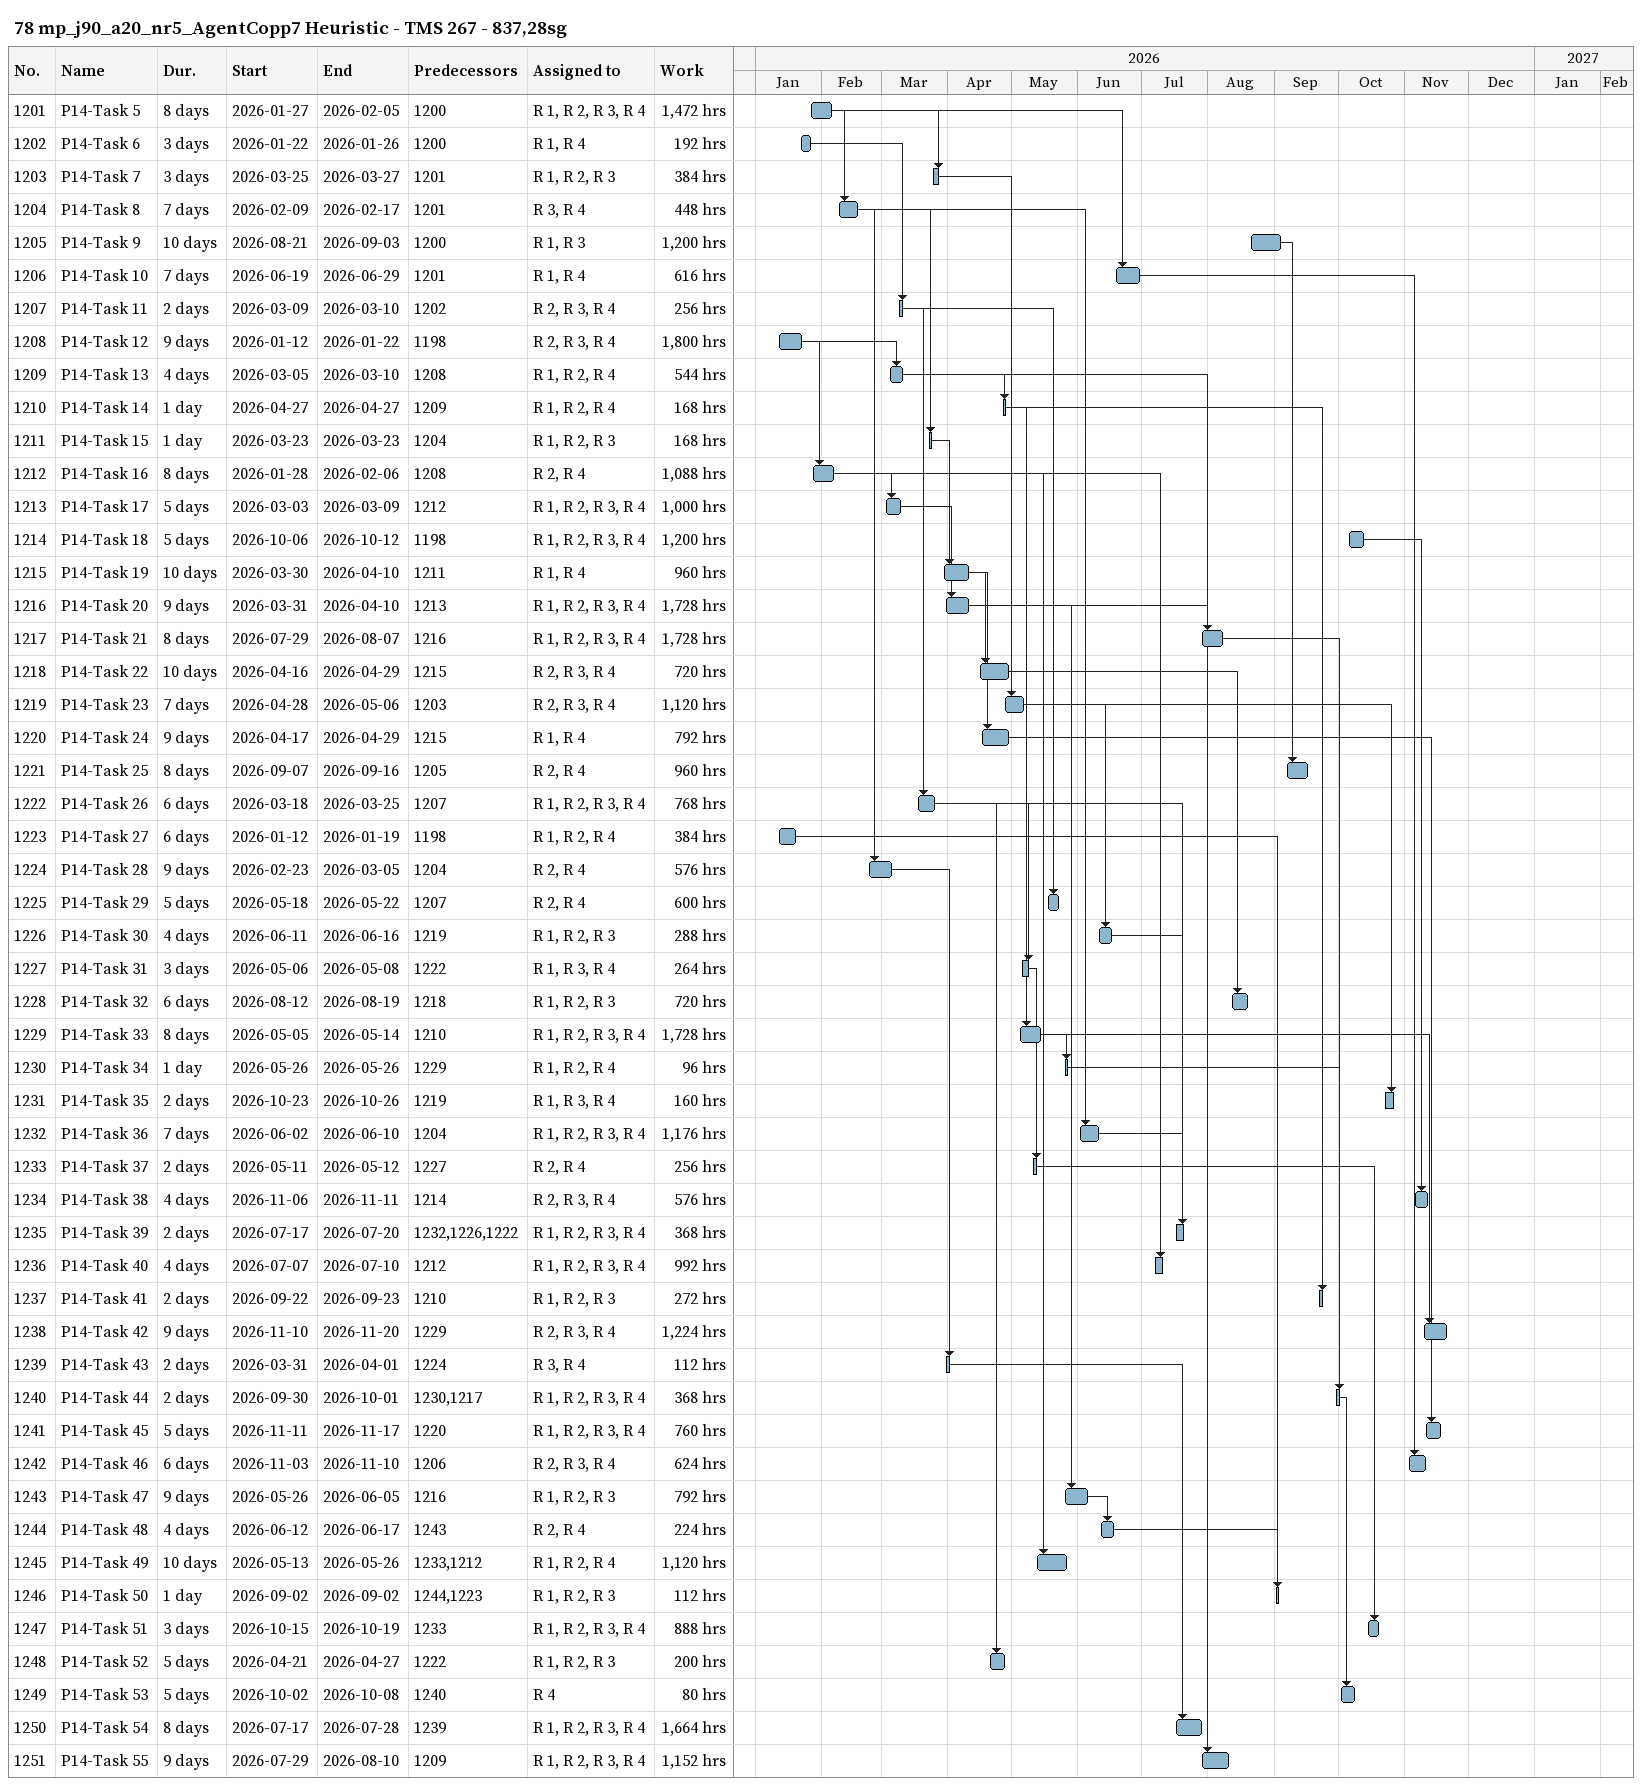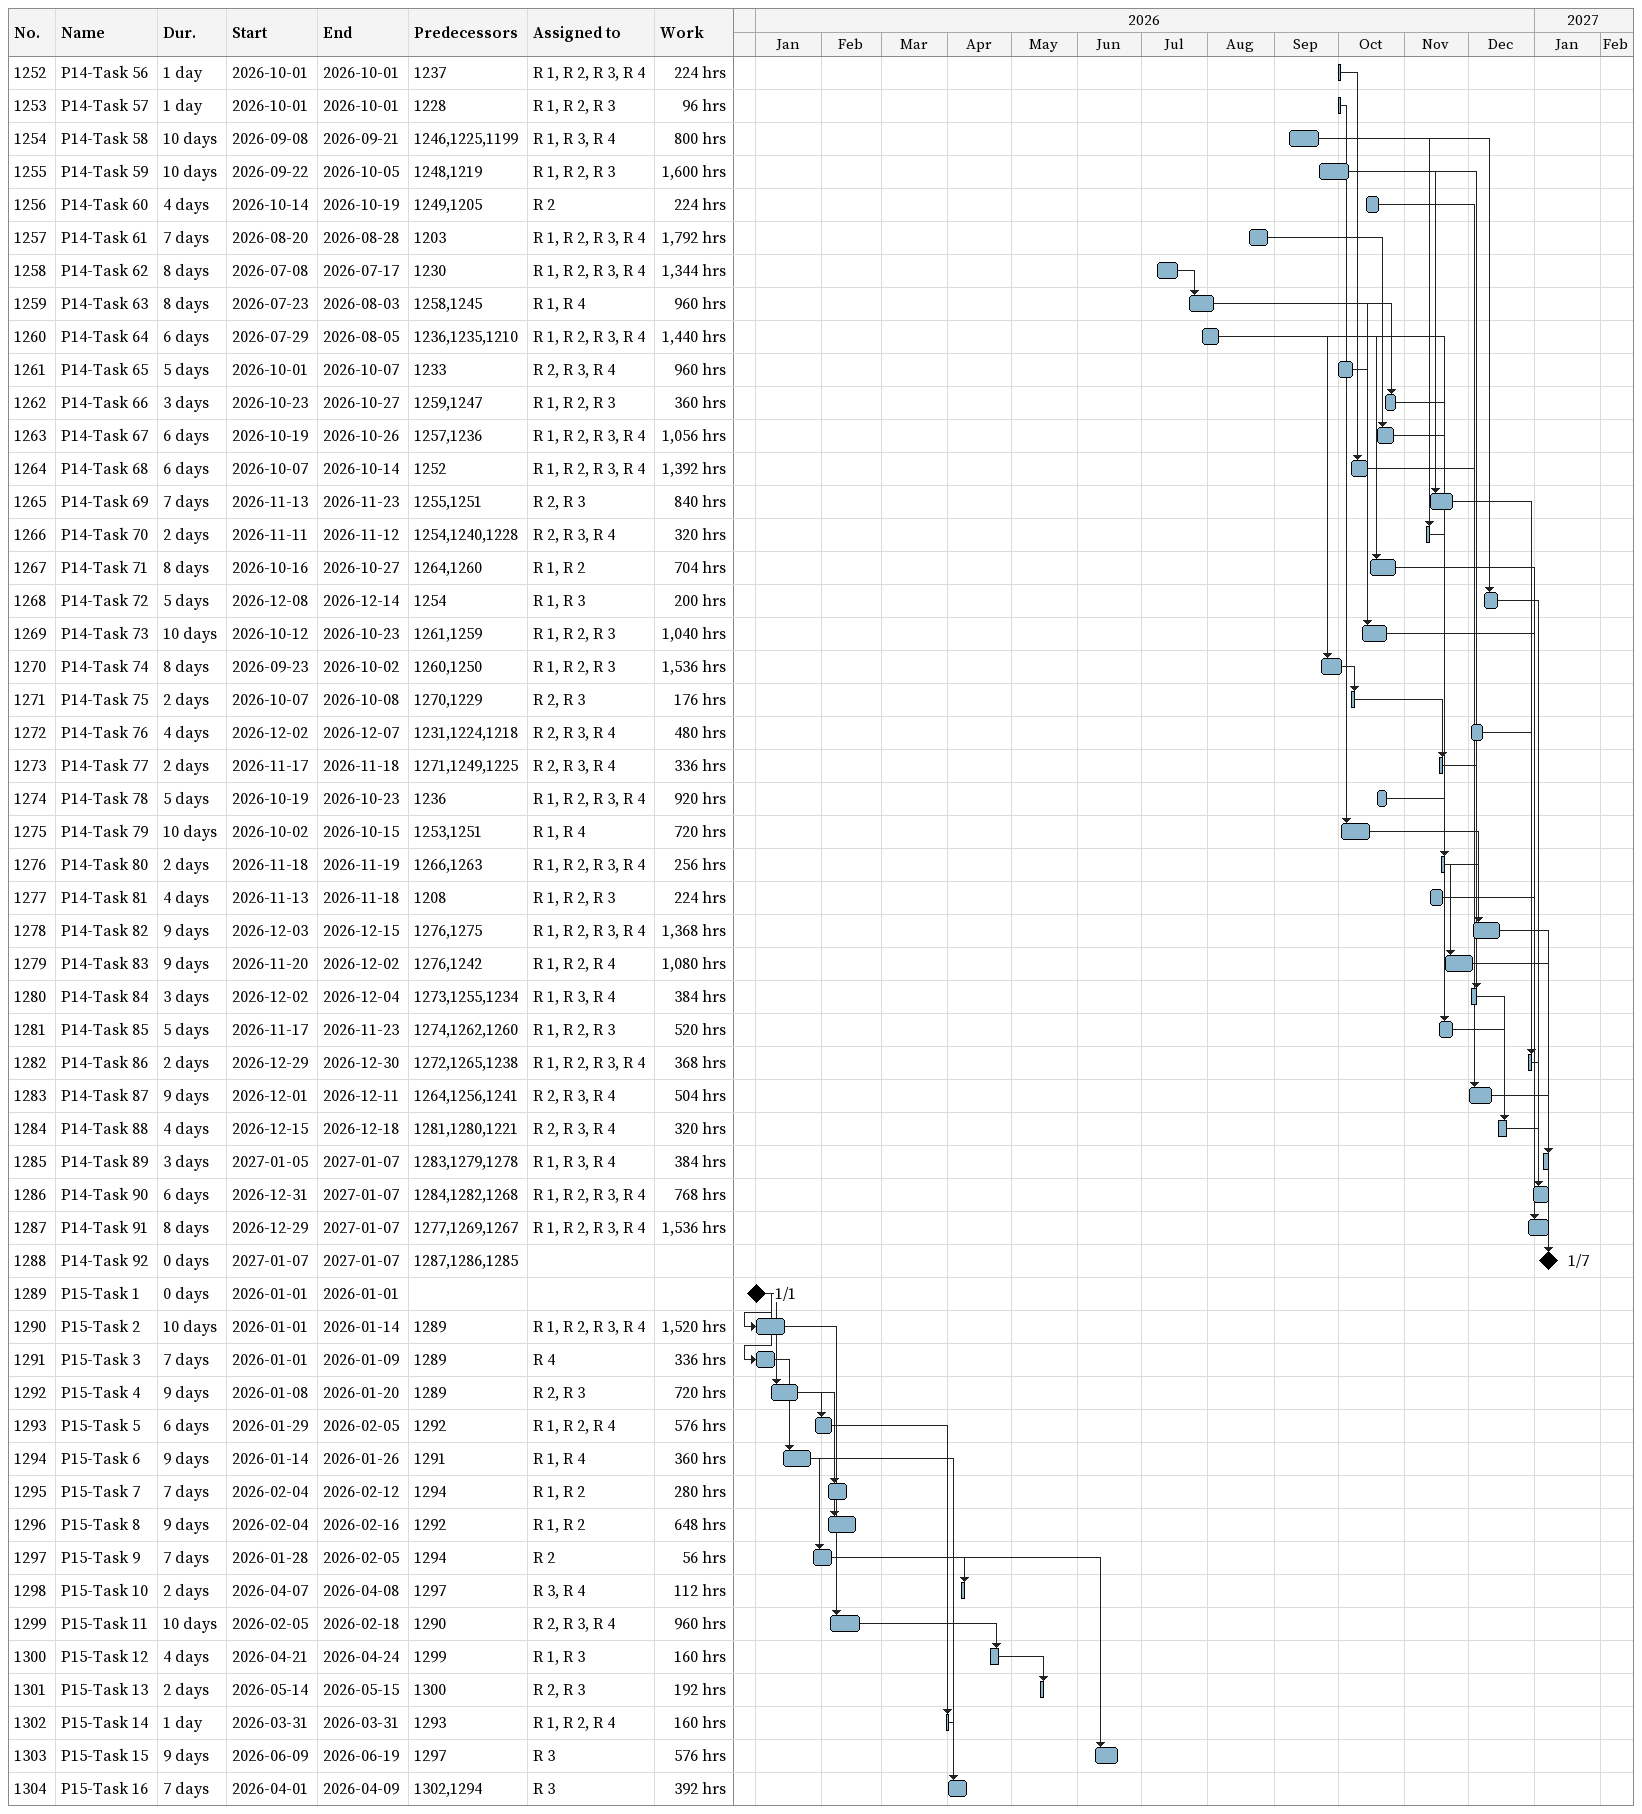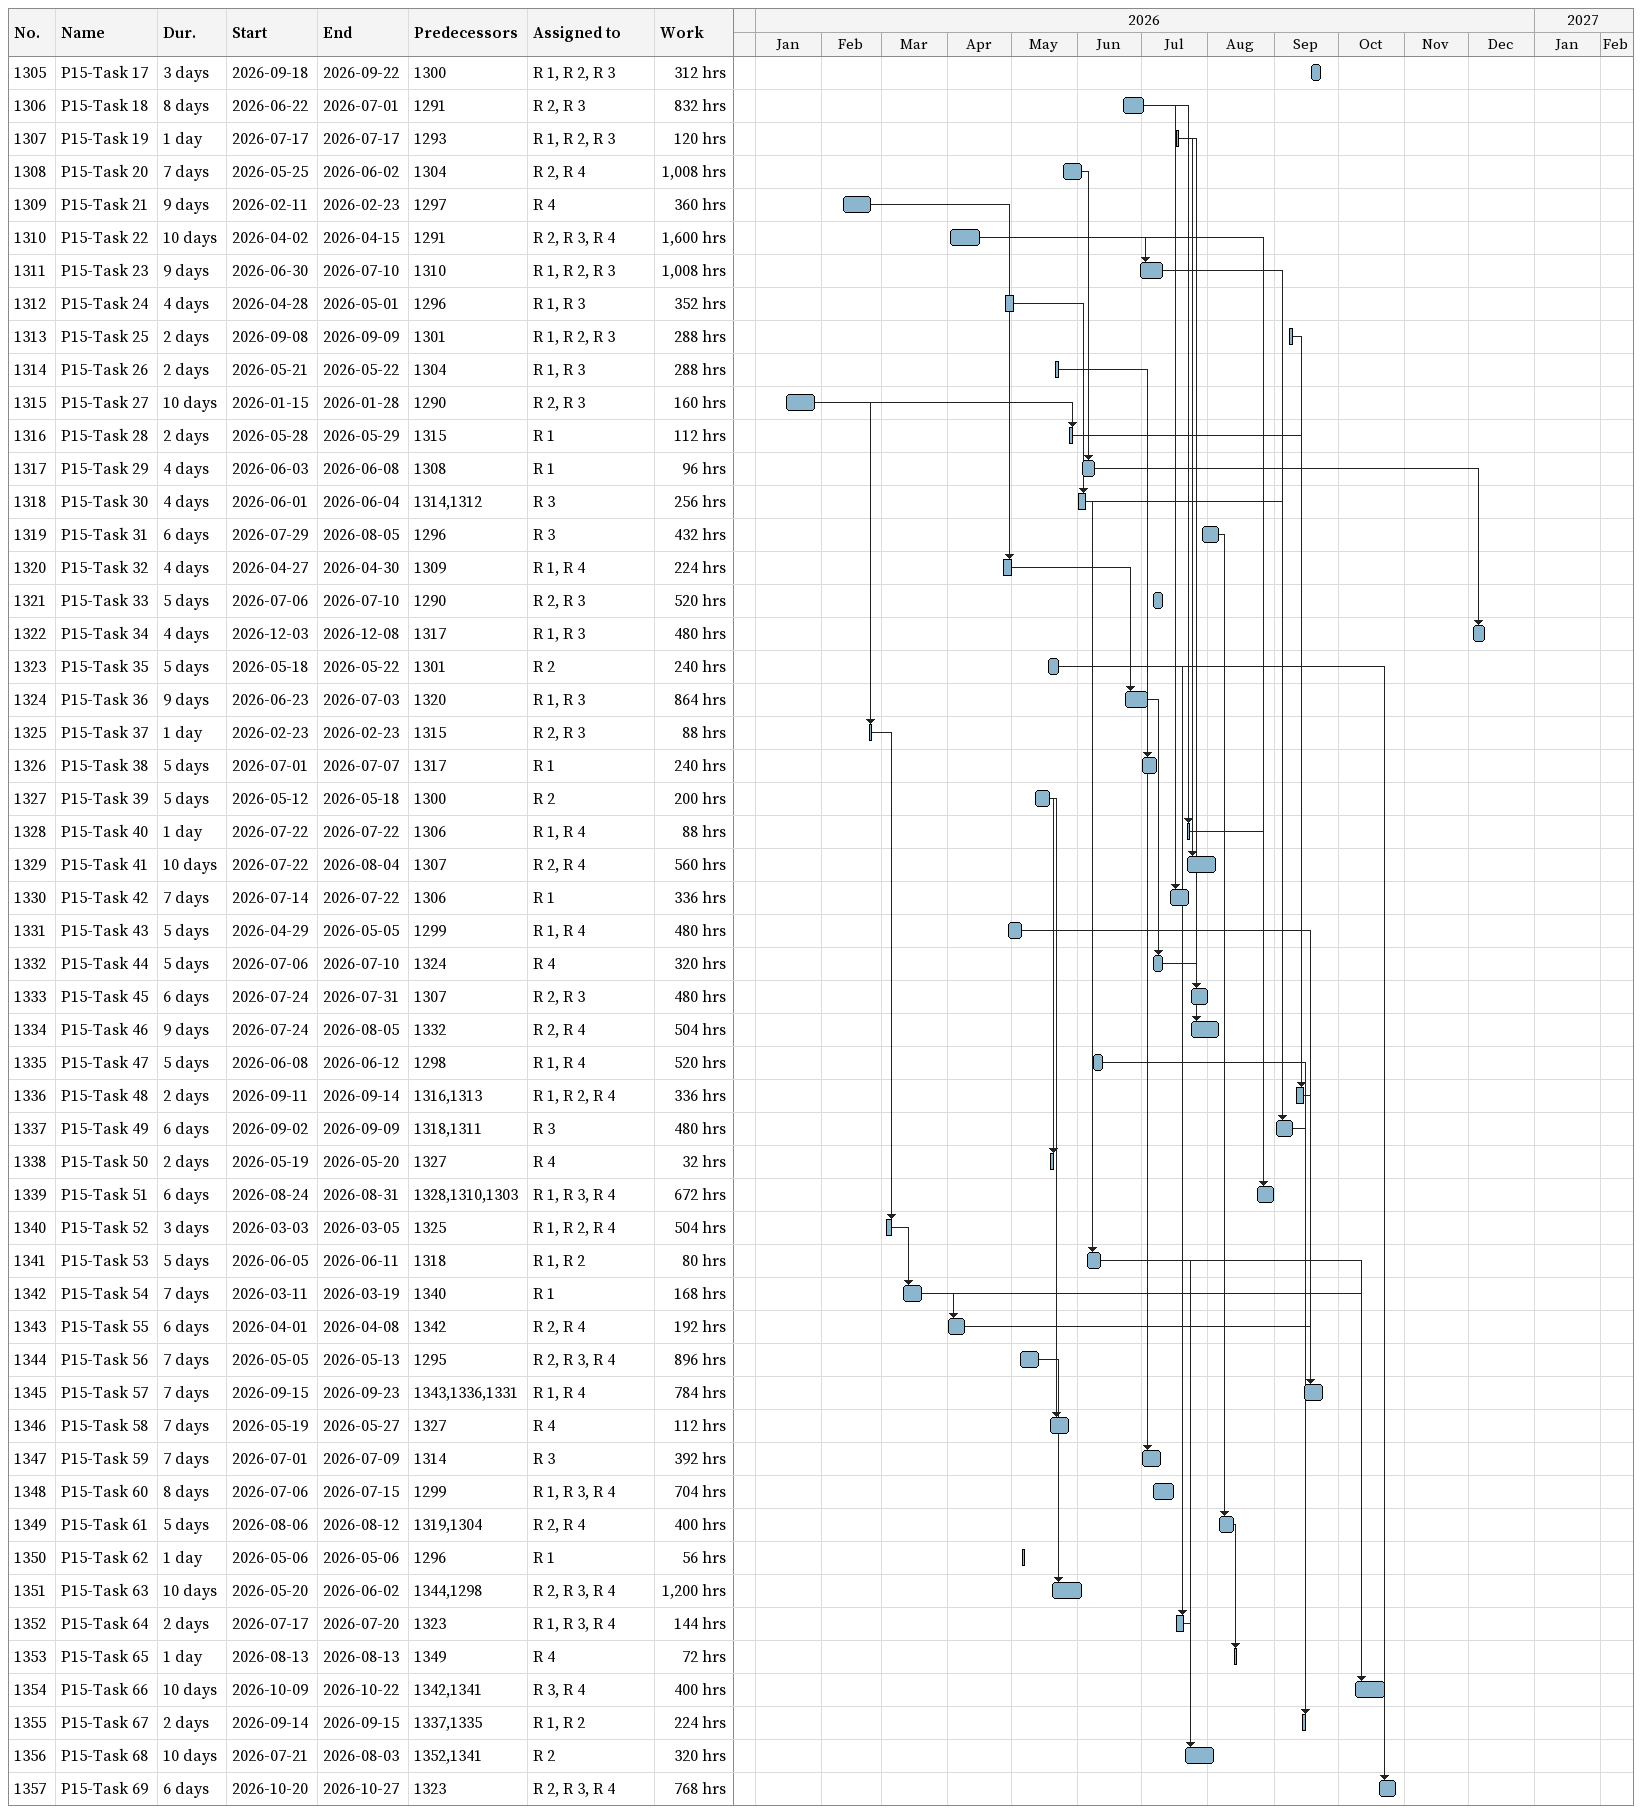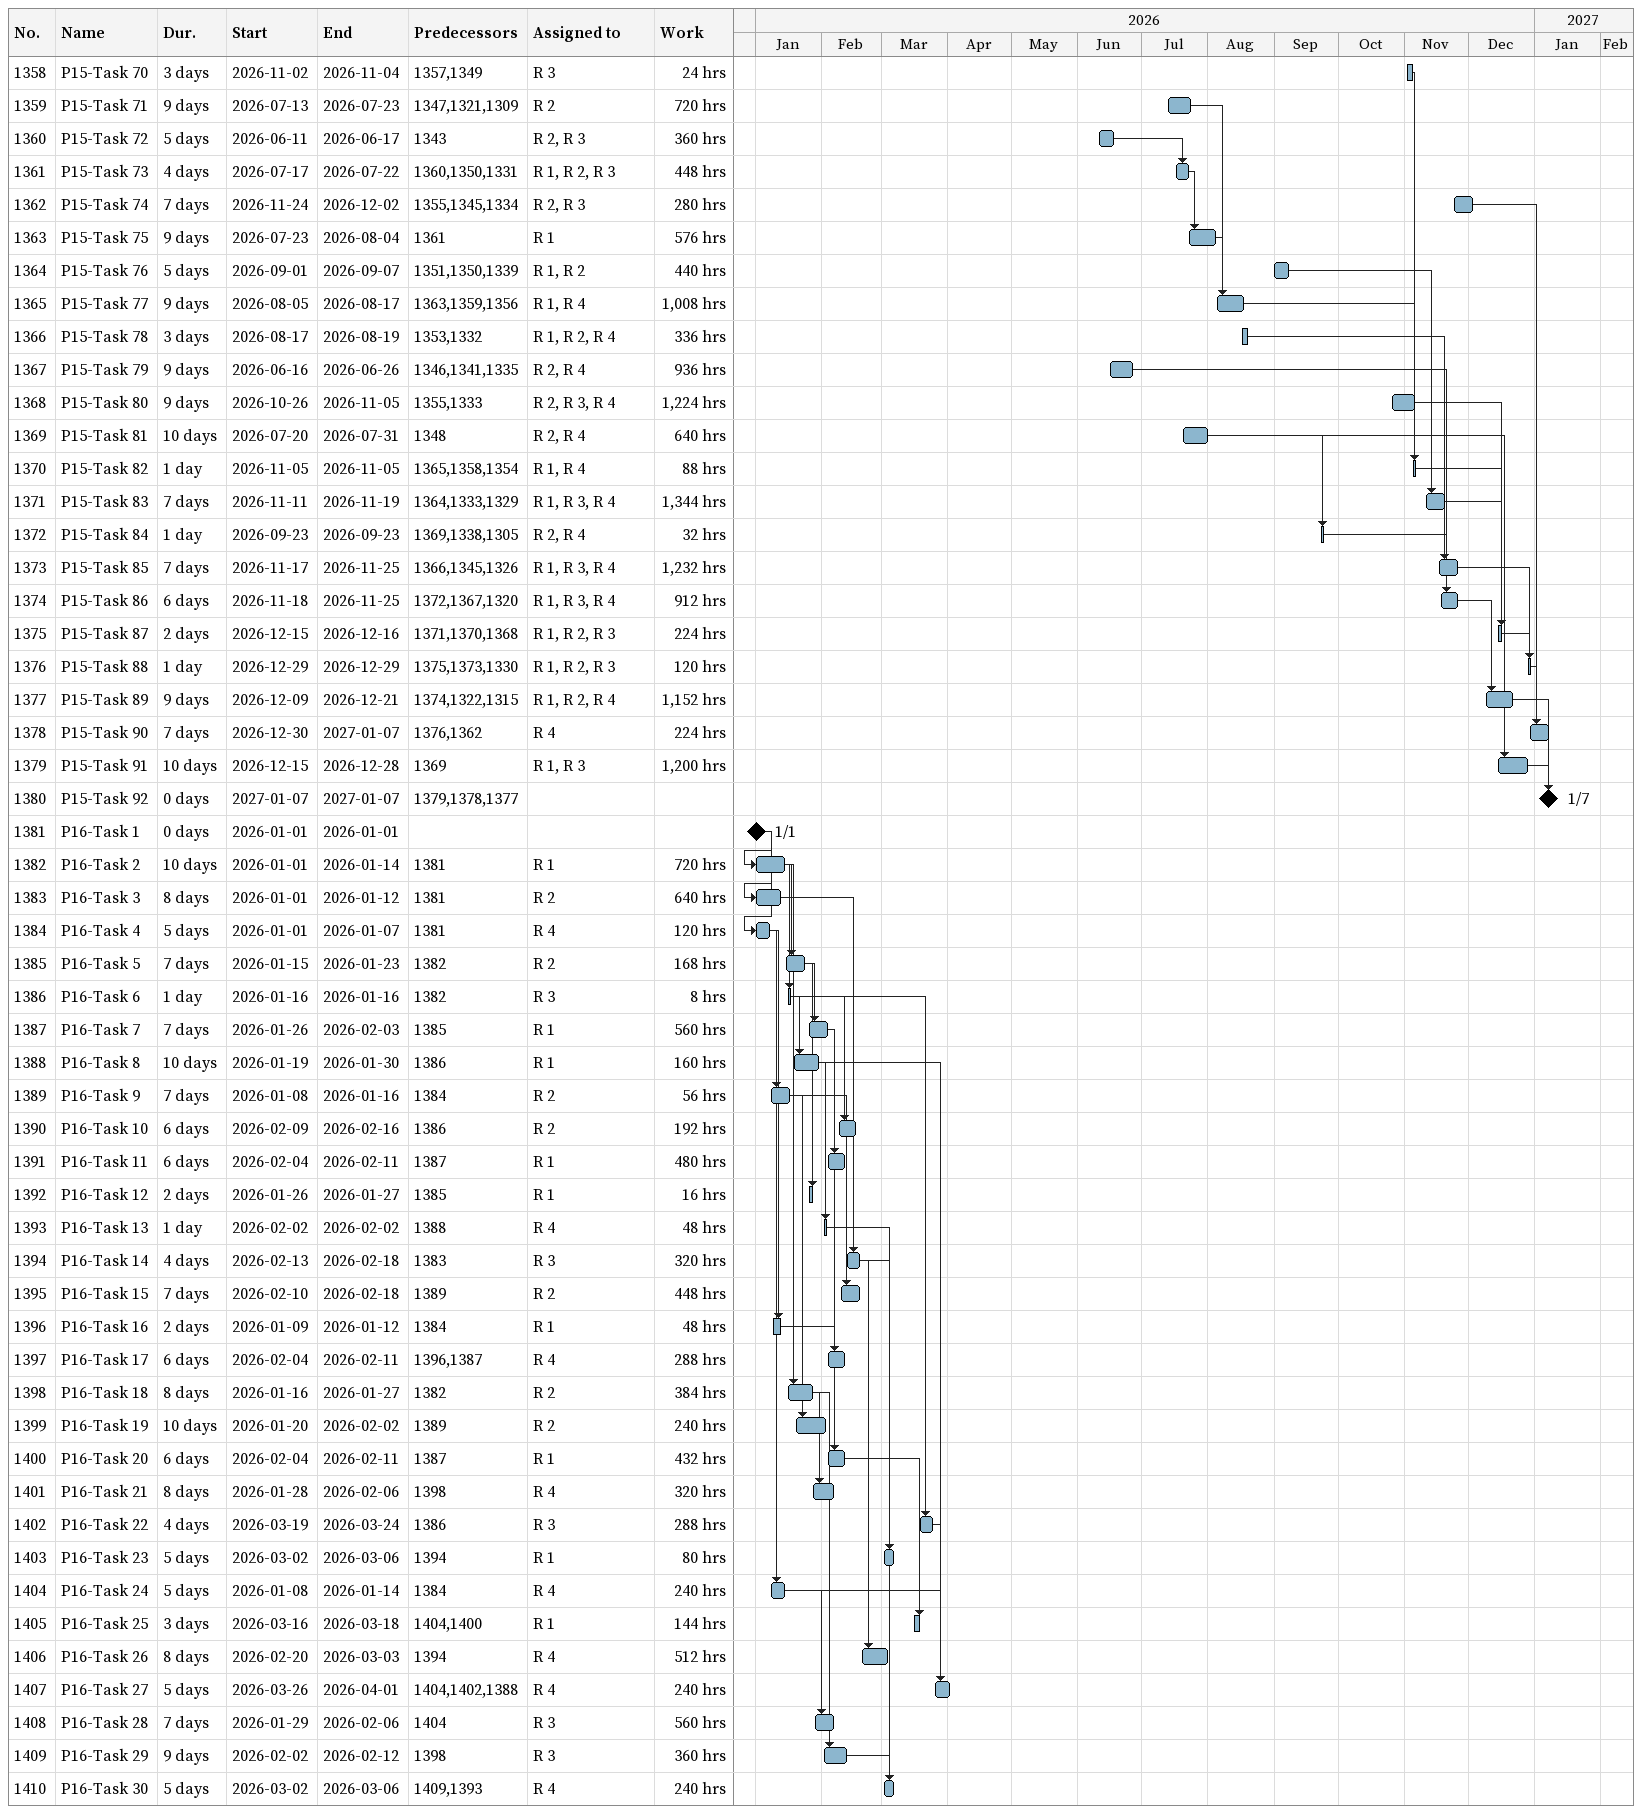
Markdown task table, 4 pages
78 mp_j90_a20_nr5_AgentCopp7 Heuristic - TMS 267 - 837,28sg

| ID | Task | Duration | Start | Finish | Predecessors | Resources | Work (h) |
|---|---|---|---|---|---|---|---|
| 1201 | P14-Task 5 | 8d | 2026-01-27 | 2026-02-05 | 1200 | R 1, R 2, R 3, R 4 | 1472 |
| 1202 | P14-Task 6 | 3d | 2026-01-22 | 2026-01-26 | 1200 | R 1, R 4 | 192 |
| 1203 | P14-Task 7 | 3d | 2026-03-25 | 2026-03-27 | 1201 | R 1, R 2, R 3 | 384 |
| 1204 | P14-Task 8 | 7d | 2026-02-09 | 2026-02-17 | 1201 | R 3, R 4 | 448 |
| 1205 | P14-Task 9 | 10d | 2026-08-21 | 2026-09-03 | 1200 | R 1, R 3 | 1200 |
| 1206 | P14-Task 10 | 7d | 2026-06-19 | 2026-06-29 | 1201 | R 1, R 4 | 616 |
| 1207 | P14-Task 11 | 2d | 2026-03-09 | 2026-03-10 | 1202 | R 2, R 3, R 4 | 256 |
| 1208 | P14-Task 12 | 9d | 2026-01-12 | 2026-01-22 | 1198 | R 2, R 3, R 4 | 1800 |
| 1209 | P14-Task 13 | 4d | 2026-03-05 | 2026-03-10 | 1208 | R 1, R 2, R 4 | 544 |
| 1210 | P14-Task 14 | 1d | 2026-04-27 | 2026-04-27 | 1209 | R 1, R 2, R 4 | 168 |
| 1211 | P14-Task 15 | 1d | 2026-03-23 | 2026-03-23 | 1204 | R 1, R 2, R 3 | 168 |
| 1212 | P14-Task 16 | 8d | 2026-01-28 | 2026-02-06 | 1208 | R 2, R 4 | 1088 |
| 1213 | P14-Task 17 | 5d | 2026-03-03 | 2026-03-09 | 1212 | R 1, R 2, R 3, R 4 | 1000 |
| 1214 | P14-Task 18 | 5d | 2026-10-06 | 2026-10-12 | 1198 | R 1, R 2, R 3, R 4 | 1200 |
| 1215 | P14-Task 19 | 10d | 2026-03-30 | 2026-04-10 | 1211 | R 1, R 4 | 960 |
| 1216 | P14-Task 20 | 9d | 2026-03-31 | 2026-04-10 | 1213 | R 1, R 2, R 3, R 4 | 1728 |
| 1217 | P14-Task 21 | 8d | 2026-07-29 | 2026-08-07 | 1216 | R 1, R 2, R 3, R 4 | 1728 |
| 1218 | P14-Task 22 | 10d | 2026-04-16 | 2026-04-29 | 1215 | R 2, R 3, R 4 | 720 |
| 1219 | P14-Task 23 | 7d | 2026-04-28 | 2026-05-06 | 1203 | R 2, R 3, R 4 | 1120 |
| 1220 | P14-Task 24 | 9d | 2026-04-17 | 2026-04-29 | 1215 | R 1, R 4 | 792 |
| 1221 | P14-Task 25 | 8d | 2026-09-07 | 2026-09-16 | 1205 | R 2, R 4 | 960 |
| 1222 | P14-Task 26 | 6d | 2026-03-18 | 2026-03-25 | 1207 | R 1, R 2, R 3, R 4 | 768 |
| 1223 | P14-Task 27 | 6d | 2026-01-12 | 2026-01-19 | 1198 | R 1, R 2, R 4 | 384 |
| 1224 | P14-Task 28 | 9d | 2026-02-23 | 2026-03-05 | 1204 | R 2, R 4 | 576 |
| 1225 | P14-Task 29 | 5d | 2026-05-18 | 2026-05-22 | 1207 | R 2, R 4 | 600 |
| 1226 | P14-Task 30 | 4d | 2026-06-11 | 2026-06-16 | 1219 | R 1, R 2, R 3 | 288 |
| 1227 | P14-Task 31 | 3d | 2026-05-06 | 2026-05-08 | 1222 | R 1, R 3, R 4 | 264 |
| 1228 | P14-Task 32 | 6d | 2026-08-12 | 2026-08-19 | 1218 | R 1, R 2, R 3 | 720 |
| 1229 | P14-Task 33 | 8d | 2026-05-05 | 2026-05-14 | 1210 | R 1, R 2, R 3, R 4 | 1728 |
| 1230 | P14-Task 34 | 1d | 2026-05-26 | 2026-05-26 | 1229 | R 1, R 2, R 4 | 96 |
| 1231 | P14-Task 35 | 2d | 2026-10-23 | 2026-10-26 | 1219 | R 1, R 3, R 4 | 160 |
| 1232 | P14-Task 36 | 7d | 2026-06-02 | 2026-06-10 | 1204 | R 1, R 2, R 3, R 4 | 1176 |
| 1233 | P14-Task 37 | 2d | 2026-05-11 | 2026-05-12 | 1227 | R 2, R 4 | 256 |
| 1234 | P14-Task 38 | 4d | 2026-11-06 | 2026-11-11 | 1214 | R 2, R 3, R 4 | 576 |
| 1235 | P14-Task 39 | 2d | 2026-07-17 | 2026-07-20 | 1232, 1226, 1222 | R 1, R 2, R 3, R 4 | 368 |
| 1236 | P14-Task 40 | 4d | 2026-07-07 | 2026-07-10 | 1212 | R 1, R 2, R 3, R 4 | 992 |
| 1237 | P14-Task 41 | 2d | 2026-09-22 | 2026-09-23 | 1210 | R 1, R 2, R 3 | 272 |
| 1238 | P14-Task 42 | 9d | 2026-11-10 | 2026-11-20 | 1229 | R 2, R 3, R 4 | 1224 |
| 1239 | P14-Task 43 | 2d | 2026-03-31 | 2026-04-01 | 1224 | R 3, R 4 | 112 |
| 1240 | P14-Task 44 | 2d | 2026-09-30 | 2026-10-01 | 1230, 1217 | R 1, R 2, R 3, R 4 | 368 |
| 1241 | P14-Task 45 | 5d | 2026-11-11 | 2026-11-17 | 1220 | R 1, R 2, R 3, R 4 | 760 |
| 1242 | P14-Task 46 | 6d | 2026-11-03 | 2026-11-10 | 1206 | R 2, R 3, R 4 | 624 |
| 1243 | P14-Task 47 | 9d | 2026-05-26 | 2026-06-05 | 1216 | R 1, R 2, R 3 | 792 |
| 1244 | P14-Task 48 | 4d | 2026-06-12 | 2026-06-17 | 1243 | R 2, R 4 | 224 |
| 1245 | P14-Task 49 | 10d | 2026-05-13 | 2026-05-26 | 1233, 1212 | R 1, R 2, R 4 | 1120 |
| 1246 | P14-Task 50 | 1d | 2026-09-02 | 2026-09-02 | 1244, 1223 | R 1, R 2, R 3 | 112 |
| 1247 | P14-Task 51 | 3d | 2026-10-15 | 2026-10-19 | 1233 | R 1, R 2, R 3, R 4 | 888 |
| 1248 | P14-Task 52 | 5d | 2026-04-21 | 2026-04-27 | 1222 | R 1, R 2, R 3 | 200 |
| 1249 | P14-Task 53 | 5d | 2026-10-02 | 2026-10-08 | 1240 | R 4 | 80 |
| 1250 | P14-Task 54 | 8d | 2026-07-17 | 2026-07-28 | 1239 | R 1, R 2, R 3, R 4 | 1664 |
| 1251 | P14-Task 55 | 9d | 2026-07-29 | 2026-08-10 | 1209 | R 1, R 2, R 3, R 4 | 1152 |
| 1252 | P14-Task 56 | 1d | 2026-10-01 | 2026-10-01 | 1237 | R 1, R 2, R 3, R 4 | 224 |
| 1253 | P14-Task 57 | 1d | 2026-10-01 | 2026-10-01 | 1228 | R 1, R 2, R 3 | 96 |
| 1254 | P14-Task 58 | 10d | 2026-09-08 | 2026-09-21 | 1246, 1225, 1199 | R 1, R 3, R 4 | 800 |
| 1255 | P14-Task 59 | 10d | 2026-09-22 | 2026-10-05 | 1248, 1219 | R 1, R 2, R 3 | 1600 |
| 1256 | P14-Task 60 | 4d | 2026-10-14 | 2026-10-19 | 1249, 1205 | R 2 | 224 |
| 1257 | P14-Task 61 | 7d | 2026-08-20 | 2026-08-28 | 1203 | R 1, R 2, R 3, R 4 | 1792 |
| 1258 | P14-Task 62 | 8d | 2026-07-08 | 2026-07-17 | 1230 | R 1, R 2, R 3, R 4 | 1344 |
| 1259 | P14-Task 63 | 8d | 2026-07-23 | 2026-08-03 | 1258, 1245 | R 1, R 4 | 960 |
| 1260 | P14-Task 64 | 6d | 2026-07-29 | 2026-08-05 | 1236, 1235, 1210 | R 1, R 2, R 3, R 4 | 1440 |
| 1261 | P14-Task 65 | 5d | 2026-10-01 | 2026-10-07 | 1233 | R 2, R 3, R 4 | 960 |
| 1262 | P14-Task 66 | 3d | 2026-10-23 | 2026-10-27 | 1259, 1247 | R 1, R 2, R 3 | 360 |
| 1263 | P14-Task 67 | 6d | 2026-10-19 | 2026-10-26 | 1257, 1236 | R 1, R 2, R 3, R 4 | 1056 |
| 1264 | P14-Task 68 | 6d | 2026-10-07 | 2026-10-14 | 1252 | R 1, R 2, R 3, R 4 | 1392 |
| 1265 | P14-Task 69 | 7d | 2026-11-13 | 2026-11-23 | 1255, 1251 | R 2, R 3 | 840 |
| 1266 | P14-Task 70 | 2d | 2026-11-11 | 2026-11-12 | 1254, 1240, 1228 | R 2, R 3, R 4 | 320 |
| 1267 | P14-Task 71 | 8d | 2026-10-16 | 2026-10-27 | 1264, 1260 | R 1, R 2 | 704 |
| 1268 | P14-Task 72 | 5d | 2026-12-08 | 2026-12-14 | 1254 | R 1, R 3 | 200 |
| 1269 | P14-Task 73 | 10d | 2026-10-12 | 2026-10-23 | 1261, 1259 | R 1, R 2, R 3 | 1040 |
| 1270 | P14-Task 74 | 8d | 2026-09-23 | 2026-10-02 | 1260, 1250 | R 1, R 2, R 3 | 1536 |
| 1271 | P14-Task 75 | 2d | 2026-10-07 | 2026-10-08 | 1270, 1229 | R 2, R 3 | 176 |
| 1272 | P14-Task 76 | 4d | 2026-12-02 | 2026-12-07 | 1231, 1224, 1218 | R 2, R 3, R 4 | 480 |
| 1273 | P14-Task 77 | 2d | 2026-11-17 | 2026-11-18 | 1271, 1249, 1225 | R 2, R 3, R 4 | 336 |
| 1274 | P14-Task 78 | 5d | 2026-10-19 | 2026-10-23 | 1236 | R 1, R 2, R 3, R 4 | 920 |
| 1275 | P14-Task 79 | 10d | 2026-10-02 | 2026-10-15 | 1253, 1251 | R 1, R 4 | 720 |
| 1276 | P14-Task 80 | 2d | 2026-11-18 | 2026-11-19 | 1266, 1263 | R 1, R 2, R 3, R 4 | 256 |
| 1277 | P14-Task 81 | 4d | 2026-11-13 | 2026-11-18 | 1208 | R 1, R 2, R 3 | 224 |
| 1278 | P14-Task 82 | 9d | 2026-12-03 | 2026-12-15 | 1276, 1275 | R 1, R 2, R 3, R 4 | 1368 |
| 1279 | P14-Task 83 | 9d | 2026-11-20 | 2026-12-02 | 1276, 1242 | R 1, R 2, R 4 | 1080 |
| 1280 | P14-Task 84 | 3d | 2026-12-02 | 2026-12-04 | 1273, 1255, 1234 | R 1, R 3, R 4 | 384 |
| 1281 | P14-Task 85 | 5d | 2026-11-17 | 2026-11-23 | 1274, 1262, 1260 | R 1, R 2, R 3 | 520 |
| 1282 | P14-Task 86 | 2d | 2026-12-29 | 2026-12-30 | 1272, 1265, 1238 | R 1, R 2, R 3, R 4 | 368 |
| 1283 | P14-Task 87 | 9d | 2026-12-01 | 2026-12-11 | 1264, 1256, 1241 | R 2, R 3, R 4 | 504 |
| 1284 | P14-Task 88 | 4d | 2026-12-15 | 2026-12-18 | 1281, 1280, 1221 | R 2, R 3, R 4 | 320 |
| 1285 | P14-Task 89 | 3d | 2027-01-05 | 2027-01-07 | 1283, 1279, 1278 | R 1, R 3, R 4 | 384 |
| 1286 | P14-Task 90 | 6d | 2026-12-31 | 2027-01-07 | 1284, 1282, 1268 | R 1, R 2, R 3, R 4 | 768 |
| 1287 | P14-Task 91 | 8d | 2026-12-29 | 2027-01-07 | 1277, 1269, 1267 | R 1, R 2, R 3, R 4 | 1536 |
| 1288 | P14-Task 92 | 0d | 2027-01-07 | 2027-01-07 | 1287, 1286, 1285 |  |  |
| 1289 | P15-Task 1 | 0d | 2026-01-01 | 2026-01-01 |  |  |  |
| 1290 | P15-Task 2 | 10d | 2026-01-01 | 2026-01-14 | 1289 | R 1, R 2, R 3, R 4 | 1520 |
| 1291 | P15-Task 3 | 7d | 2026-01-01 | 2026-01-09 | 1289 | R 4 | 336 |
| 1292 | P15-Task 4 | 9d | 2026-01-08 | 2026-01-20 | 1289 | R 2, R 3 | 720 |
| 1293 | P15-Task 5 | 6d | 2026-01-29 | 2026-02-05 | 1292 | R 1, R 2, R 4 | 576 |
| 1294 | P15-Task 6 | 9d | 2026-01-14 | 2026-01-26 | 1291 | R 1, R 4 | 360 |
| 1295 | P15-Task 7 | 7d | 2026-02-04 | 2026-02-12 | 1294 | R 1, R 2 | 280 |
| 1296 | P15-Task 8 | 9d | 2026-02-04 | 2026-02-16 | 1292 | R 1, R 2 | 648 |
| 1297 | P15-Task 9 | 7d | 2026-01-28 | 2026-02-05 | 1294 | R 2 | 56 |
| 1298 | P15-Task 10 | 2d | 2026-04-07 | 2026-04-08 | 1297 | R 3, R 4 | 112 |
| 1299 | P15-Task 11 | 10d | 2026-02-05 | 2026-02-18 | 1290 | R 2, R 3, R 4 | 960 |
| 1300 | P15-Task 12 | 4d | 2026-04-21 | 2026-04-24 | 1299 | R 1, R 3 | 160 |
| 1301 | P15-Task 13 | 2d | 2026-05-14 | 2026-05-15 | 1300 | R 2, R 3 | 192 |
| 1302 | P15-Task 14 | 1d | 2026-03-31 | 2026-03-31 | 1293 | R 1, R 2, R 4 | 160 |
| 1303 | P15-Task 15 | 9d | 2026-06-09 | 2026-06-19 | 1297 | R 3 | 576 |
| 1304 | P15-Task 16 | 7d | 2026-04-01 | 2026-04-09 | 1302, 1294 | R 3 | 392 |
| 1305 | P15-Task 17 | 3d | 2026-09-18 | 2026-09-22 | 1300 | R 1, R 2, R 3 | 312 |
| 1306 | P15-Task 18 | 8d | 2026-06-22 | 2026-07-01 | 1291 | R 2, R 3 | 832 |
| 1307 | P15-Task 19 | 1d | 2026-07-17 | 2026-07-17 | 1293 | R 1, R 2, R 3 | 120 |
| 1308 | P15-Task 20 | 7d | 2026-05-25 | 2026-06-02 | 1304 | R 2, R 4 | 1008 |
| 1309 | P15-Task 21 | 9d | 2026-02-11 | 2026-02-23 | 1297 | R 4 | 360 |
| 1310 | P15-Task 22 | 10d | 2026-04-02 | 2026-04-15 | 1291 | R 2, R 3, R 4 | 1600 |
| 1311 | P15-Task 23 | 9d | 2026-06-30 | 2026-07-10 | 1310 | R 1, R 2, R 3 | 1008 |
| 1312 | P15-Task 24 | 4d | 2026-04-28 | 2026-05-01 | 1296 | R 1, R 3 | 352 |
| 1313 | P15-Task 25 | 2d | 2026-09-08 | 2026-09-09 | 1301 | R 1, R 2, R 3 | 288 |
| 1314 | P15-Task 26 | 2d | 2026-05-21 | 2026-05-22 | 1304 | R 1, R 3 | 288 |
| 1315 | P15-Task 27 | 10d | 2026-01-15 | 2026-01-28 | 1290 | R 2, R 3 | 160 |
| 1316 | P15-Task 28 | 2d | 2026-05-28 | 2026-05-29 | 1315 | R 1 | 112 |
| 1317 | P15-Task 29 | 4d | 2026-06-03 | 2026-06-08 | 1308 | R 1 | 96 |
| 1318 | P15-Task 30 | 4d | 2026-06-01 | 2026-06-04 | 1314, 1312 | R 3 | 256 |
| 1319 | P15-Task 31 | 6d | 2026-07-29 | 2026-08-05 | 1296 | R 3 | 432 |
| 1320 | P15-Task 32 | 4d | 2026-04-27 | 2026-04-30 | 1309 | R 1, R 4 | 224 |
| 1321 | P15-Task 33 | 5d | 2026-07-06 | 2026-07-10 | 1290 | R 2, R 3 | 520 |
| 1322 | P15-Task 34 | 4d | 2026-12-03 | 2026-12-08 | 1317 | R 1, R 3 | 480 |
| 1323 | P15-Task 35 | 5d | 2026-05-18 | 2026-05-22 | 1301 | R 2 | 240 |
| 1324 | P15-Task 36 | 9d | 2026-06-23 | 2026-07-03 | 1320 | R 1, R 3 | 864 |
| 1325 | P15-Task 37 | 1d | 2026-02-23 | 2026-02-23 | 1315 | R 2, R 3 | 88 |
| 1326 | P15-Task 38 | 5d | 2026-07-01 | 2026-07-07 | 1317 | R 1 | 240 |
| 1327 | P15-Task 39 | 5d | 2026-05-12 | 2026-05-18 | 1300 | R 2 | 200 |
| 1328 | P15-Task 40 | 1d | 2026-07-22 | 2026-07-22 | 1306 | R 1, R 4 | 88 |
| 1329 | P15-Task 41 | 10d | 2026-07-22 | 2026-08-04 | 1307 | R 2, R 4 | 560 |
| 1330 | P15-Task 42 | 7d | 2026-07-14 | 2026-07-22 | 1306 | R 1 | 336 |
| 1331 | P15-Task 43 | 5d | 2026-04-29 | 2026-05-05 | 1299 | R 1, R 4 | 480 |
| 1332 | P15-Task 44 | 5d | 2026-07-06 | 2026-07-10 | 1324 | R 4 | 320 |
| 1333 | P15-Task 45 | 6d | 2026-07-24 | 2026-07-31 | 1307 | R 2, R 3 | 480 |
| 1334 | P15-Task 46 | 9d | 2026-07-24 | 2026-08-05 | 1332 | R 2, R 4 | 504 |
| 1335 | P15-Task 47 | 5d | 2026-06-08 | 2026-06-12 | 1298 | R 1, R 4 | 520 |
| 1336 | P15-Task 48 | 2d | 2026-09-11 | 2026-09-14 | 1316, 1313 | R 1, R 2, R 4 | 336 |
| 1337 | P15-Task 49 | 6d | 2026-09-02 | 2026-09-09 | 1318, 1311 | R 3 | 480 |
| 1338 | P15-Task 50 | 2d | 2026-05-19 | 2026-05-20 | 1327 | R 4 | 32 |
| 1339 | P15-Task 51 | 6d | 2026-08-24 | 2026-08-31 | 1328, 1310, 1303 | R 1, R 3, R 4 | 672 |
| 1340 | P15-Task 52 | 3d | 2026-03-03 | 2026-03-05 | 1325 | R 1, R 2, R 4 | 504 |
| 1341 | P15-Task 53 | 5d | 2026-06-05 | 2026-06-11 | 1318 | R 1, R 2 | 80 |
| 1342 | P15-Task 54 | 7d | 2026-03-11 | 2026-03-19 | 1340 | R 1 | 168 |
| 1343 | P15-Task 55 | 6d | 2026-04-01 | 2026-04-08 | 1342 | R 2, R 4 | 192 |
| 1344 | P15-Task 56 | 7d | 2026-05-05 | 2026-05-13 | 1295 | R 2, R 3, R 4 | 896 |
| 1345 | P15-Task 57 | 7d | 2026-09-15 | 2026-09-23 | 1343, 1336, 1331 | R 1, R 4 | 784 |
| 1346 | P15-Task 58 | 7d | 2026-05-19 | 2026-05-27 | 1327 | R 4 | 112 |
| 1347 | P15-Task 59 | 7d | 2026-07-01 | 2026-07-09 | 1314 | R 3 | 392 |
| 1348 | P15-Task 60 | 8d | 2026-07-06 | 2026-07-15 | 1299 | R 1, R 3, R 4 | 704 |
| 1349 | P15-Task 61 | 5d | 2026-08-06 | 2026-08-12 | 1319, 1304 | R 2, R 4 | 400 |
| 1350 | P15-Task 62 | 1d | 2026-05-06 | 2026-05-06 | 1296 | R 1 | 56 |
| 1351 | P15-Task 63 | 10d | 2026-05-20 | 2026-06-02 | 1344, 1298 | R 2, R 3, R 4 | 1200 |
| 1352 | P15-Task 64 | 2d | 2026-07-17 | 2026-07-20 | 1323 | R 1, R 3, R 4 | 144 |
| 1353 | P15-Task 65 | 1d | 2026-08-13 | 2026-08-13 | 1349 | R 4 | 72 |
| 1354 | P15-Task 66 | 10d | 2026-10-09 | 2026-10-22 | 1342, 1341 | R 3, R 4 | 400 |
| 1355 | P15-Task 67 | 2d | 2026-09-14 | 2026-09-15 | 1337, 1335 | R 1, R 2 | 224 |
| 1356 | P15-Task 68 | 10d | 2026-07-21 | 2026-08-03 | 1352, 1341 | R 2 | 320 |
| 1357 | P15-Task 69 | 6d | 2026-10-20 | 2026-10-27 | 1323 | R 2, R 3, R 4 | 768 |
| 1358 | P15-Task 70 | 3d | 2026-11-02 | 2026-11-04 | 1357, 1349 | R 3 | 24 |
| 1359 | P15-Task 71 | 9d | 2026-07-13 | 2026-07-23 | 1347, 1321, 1309 | R 2 | 720 |
| 1360 | P15-Task 72 | 5d | 2026-06-11 | 2026-06-17 | 1343 | R 2, R 3 | 360 |
| 1361 | P15-Task 73 | 4d | 2026-07-17 | 2026-07-22 | 1360, 1350, 1331 | R 1, R 2, R 3 | 448 |
| 1362 | P15-Task 74 | 7d | 2026-11-24 | 2026-12-02 | 1355, 1345, 1334 | R 2, R 3 | 280 |
| 1363 | P15-Task 75 | 9d | 2026-07-23 | 2026-08-04 | 1361 | R 1 | 576 |
| 1364 | P15-Task 76 | 5d | 2026-09-01 | 2026-09-07 | 1351, 1350, 1339 | R 1, R 2 | 440 |
| 1365 | P15-Task 77 | 9d | 2026-08-05 | 2026-08-17 | 1363, 1359, 1356 | R 1, R 4 | 1008 |
| 1366 | P15-Task 78 | 3d | 2026-08-17 | 2026-08-19 | 1353, 1332 | R 1, R 2, R 4 | 336 |
| 1367 | P15-Task 79 | 9d | 2026-06-16 | 2026-06-26 | 1346, 1341, 1335 | R 2, R 4 | 936 |
| 1368 | P15-Task 80 | 9d | 2026-10-26 | 2026-11-05 | 1355, 1333 | R 2, R 3, R 4 | 1224 |
| 1369 | P15-Task 81 | 10d | 2026-07-20 | 2026-07-31 | 1348 | R 2, R 4 | 640 |
| 1370 | P15-Task 82 | 1d | 2026-11-05 | 2026-11-05 | 1365, 1358, 1354 | R 1, R 4 | 88 |
| 1371 | P15-Task 83 | 7d | 2026-11-11 | 2026-11-19 | 1364, 1333, 1329 | R 1, R 3, R 4 | 1344 |
| 1372 | P15-Task 84 | 1d | 2026-09-23 | 2026-09-23 | 1369, 1338, 1305 | R 2, R 4 | 32 |
| 1373 | P15-Task 85 | 7d | 2026-11-17 | 2026-11-25 | 1366, 1345, 1326 | R 1, R 3, R 4 | 1232 |
| 1374 | P15-Task 86 | 6d | 2026-11-18 | 2026-11-25 | 1372, 1367, 1320 | R 1, R 3, R 4 | 912 |
| 1375 | P15-Task 87 | 2d | 2026-12-15 | 2026-12-16 | 1371, 1370, 1368 | R 1, R 2, R 3 | 224 |
| 1376 | P15-Task 88 | 1d | 2026-12-29 | 2026-12-29 | 1375, 1373, 1330 | R 1, R 2, R 3 | 120 |
| 1377 | P15-Task 89 | 9d | 2026-12-09 | 2026-12-21 | 1374, 1322, 1315 | R 1, R 2, R 4 | 1152 |
| 1378 | P15-Task 90 | 7d | 2026-12-30 | 2027-01-07 | 1376, 1362 | R 4 | 224 |
| 1379 | P15-Task 91 | 10d | 2026-12-15 | 2026-12-28 | 1369 | R 1, R 3 | 1200 |
| 1380 | P15-Task 92 | 0d | 2027-01-07 | 2027-01-07 | 1379, 1378, 1377 |  |  |
| 1381 | P16-Task 1 | 0d | 2026-01-01 | 2026-01-01 |  |  |  |
| 1382 | P16-Task 2 | 10d | 2026-01-01 | 2026-01-14 | 1381 | R 1 | 720 |
| 1383 | P16-Task 3 | 8d | 2026-01-01 | 2026-01-12 | 1381 | R 2 | 640 |
| 1384 | P16-Task 4 | 5d | 2026-01-01 | 2026-01-07 | 1381 | R 4 | 120 |
| 1385 | P16-Task 5 | 7d | 2026-01-15 | 2026-01-23 | 1382 | R 2 | 168 |
| 1386 | P16-Task 6 | 1d | 2026-01-16 | 2026-01-16 | 1382 | R 3 | 8 |
| 1387 | P16-Task 7 | 7d | 2026-01-26 | 2026-02-03 | 1385 | R 1 | 560 |
| 1388 | P16-Task 8 | 10d | 2026-01-19 | 2026-01-30 | 1386 | R 1 | 160 |
| 1389 | P16-Task 9 | 7d | 2026-01-08 | 2026-01-16 | 1384 | R 2 | 56 |
| 1390 | P16-Task 10 | 6d | 2026-02-09 | 2026-02-16 | 1386 | R 2 | 192 |
| 1391 | P16-Task 11 | 6d | 2026-02-04 | 2026-02-11 | 1387 | R 1 | 480 |
| 1392 | P16-Task 12 | 2d | 2026-01-26 | 2026-01-27 | 1385 | R 1 | 16 |
| 1393 | P16-Task 13 | 1d | 2026-02-02 | 2026-02-02 | 1388 | R 4 | 48 |
| 1394 | P16-Task 14 | 4d | 2026-02-13 | 2026-02-18 | 1383 | R 3 | 320 |
| 1395 | P16-Task 15 | 7d | 2026-02-10 | 2026-02-18 | 1389 | R 2 | 448 |
| 1396 | P16-Task 16 | 2d | 2026-01-09 | 2026-01-12 | 1384 | R 1 | 48 |
| 1397 | P16-Task 17 | 6d | 2026-02-04 | 2026-02-11 | 1396, 1387 | R 4 | 288 |
| 1398 | P16-Task 18 | 8d | 2026-01-16 | 2026-01-27 | 1382 | R 2 | 384 |
| 1399 | P16-Task 19 | 10d | 2026-01-20 | 2026-02-02 | 1389 | R 2 | 240 |
| 1400 | P16-Task 20 | 6d | 2026-02-04 | 2026-02-11 | 1387 | R 1 | 432 |
| 1401 | P16-Task 21 | 8d | 2026-01-28 | 2026-02-06 | 1398 | R 4 | 320 |
| 1402 | P16-Task 22 | 4d | 2026-03-19 | 2026-03-24 | 1386 | R 3 | 288 |
| 1403 | P16-Task 23 | 5d | 2026-03-02 | 2026-03-06 | 1394 | R 1 | 80 |
| 1404 | P16-Task 24 | 5d | 2026-01-08 | 2026-01-14 | 1384 | R 4 | 240 |
| 1405 | P16-Task 25 | 3d | 2026-03-16 | 2026-03-18 | 1404, 1400 | R 1 | 144 |
| 1406 | P16-Task 26 | 8d | 2026-02-20 | 2026-03-03 | 1394 | R 4 | 512 |
| 1407 | P16-Task 27 | 5d | 2026-03-26 | 2026-04-01 | 1404, 1402, 1388 | R 4 | 240 |
| 1408 | P16-Task 28 | 7d | 2026-01-29 | 2026-02-06 | 1404 | R 3 | 560 |
| 1409 | P16-Task 29 | 9d | 2026-02-02 | 2026-02-12 | 1398 | R 3 | 360 |
| 1410 | P16-Task 30 | 5d | 2026-03-02 | 2026-03-06 | 1409, 1393 | R 4 | 240 |
